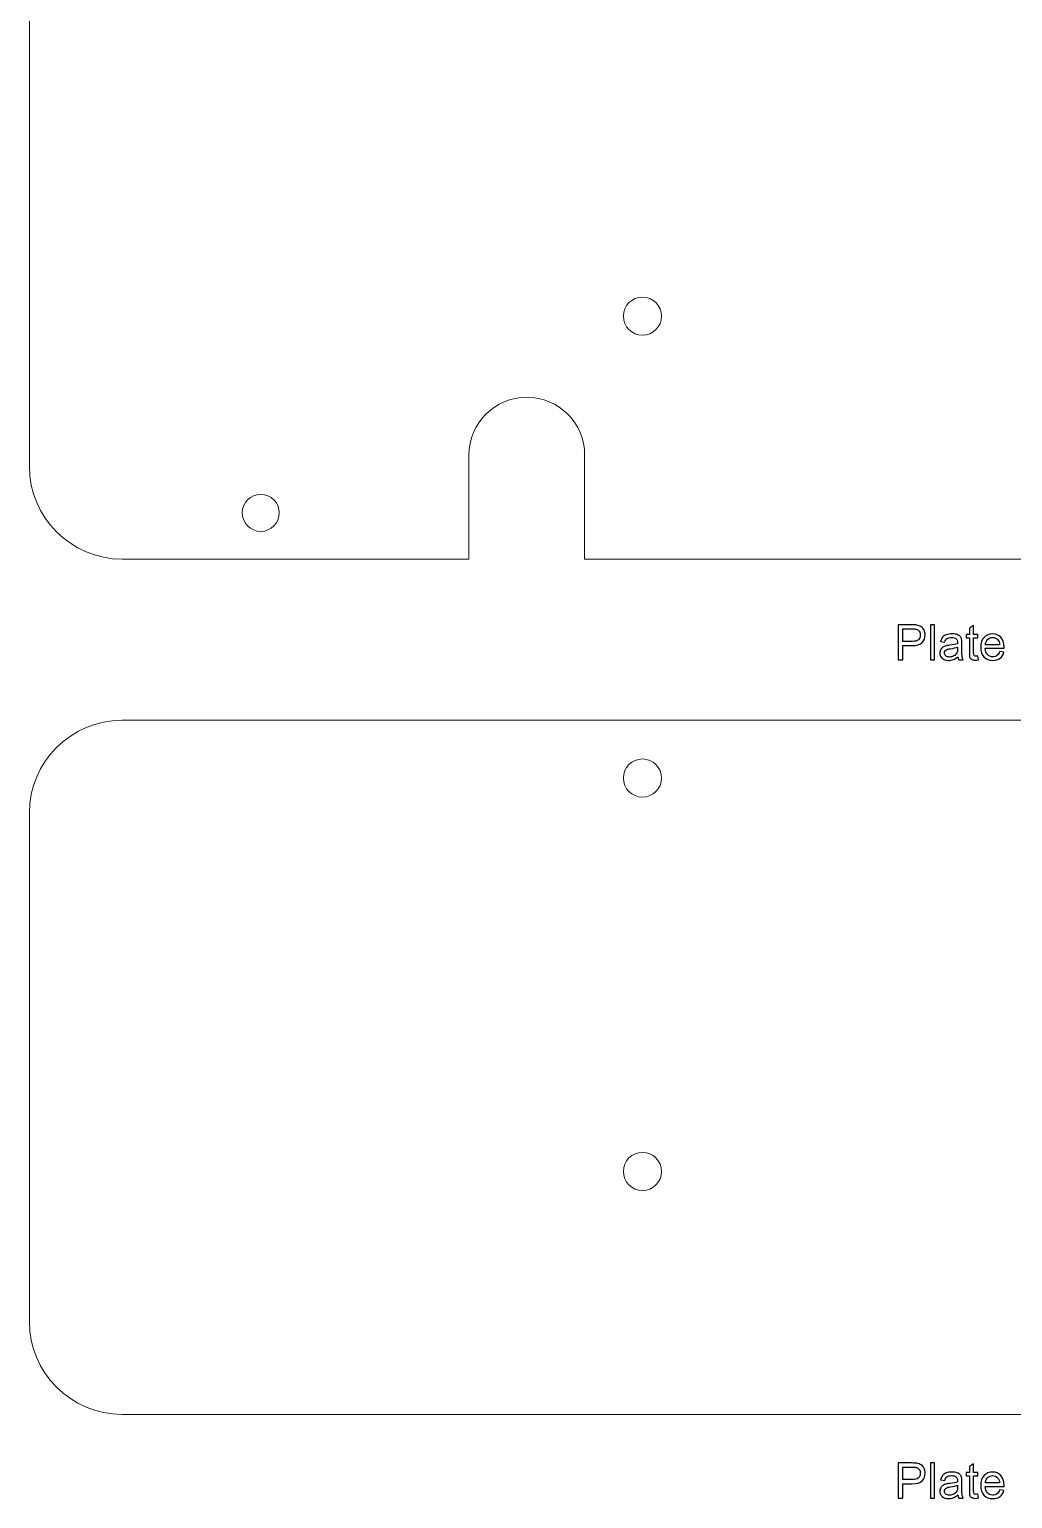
# Model space of a CAD drawing. Header units: millimetres. Extents: x -202 to 204, y -252 to 284.
# Drawn here: x 23.5 to 108.5, y 24.6 to 151.6 of the extents above; entities that cross this region are included whole.
import ezdxf

# ---------------------------------------------------------------- set-up
doc = ezdxf.new("R2010")
doc.units = ezdxf.units.MM
doc.header["$MEASUREMENT"] = 0
doc.layers.add('Layer 1', color=7, linetype='Continuous')

msp = doc.modelspace()

# ---------------------------------------------------------------- linework, layer by layer
at = {"layer": 'Layer 1', "color": 254, "lineweight": 20}
for points, knots in [([(203.5354, 157.7782), (203.5354, 157.7782), (203.5354, 113.8062), (203.5354, 113.8062), (203.5354, 113.8062), (203.5354, 109.3982), (199.9294, 105.7922), (195.5214, 105.7922), (195.5214, 105.7922), (195.5214, 105.7922), (165.5354, 105.7922), (165.5354, 105.7922), (165.5354, 105.7922), (165.5354, 105.7922), (165.5354, 114.7922), (165.5354, 114.7922), (165.5354, 114.7922), (165.5354, 117.5536), (163.2968, 119.7922), (160.5354, 119.7922), (160.5354, 119.7922), (157.774, 119.7922), (155.5354, 117.5536), (155.5354, 114.7922), (155.5354, 114.7922), (155.5354, 114.7922), (155.5354, 105.7922), (155.5354, 105.7922), (155.5354, 105.7922), (155.5354, 105.7922), (71.5354, 105.7922), (71.5354, 105.7922), (71.5354, 105.7922), (71.5354, 105.7922), (71.5354, 114.7922), (71.5354, 114.7922), (71.5354, 114.7922), (71.5354, 117.5536), (69.2968, 119.7922), (66.5354, 119.7922), (66.5354, 119.7922), (63.774, 119.7922), (61.5354, 117.5536), (61.5354, 114.7922), (61.5354, 114.7922), (61.5354, 114.7922), (61.5354, 105.7922), (61.5354, 105.7922), (61.5354, 105.7922), (61.5354, 105.7922), (31.5494, 105.7922), (31.5494, 105.7922), (31.5494, 105.7922), (27.1414, 105.7922), (23.5354, 109.3982), (23.5354, 113.8062), (23.5354, 113.8062), (23.5354, 113.8062), (23.5354, 157.7782), (23.5354, 157.7782), (23.5354, 157.7782), (23.5354, 159.9822), (24.4374, 161.9862), (25.8894, 163.4382), (25.8894, 163.4382), (25.8894, 163.4382), (25.9574, 163.5062), (25.9574, 163.5062), (25.9574, 163.5062), (25.9574, 163.5062), (85.8894, 223.4382), (85.8894, 223.4382), (85.8894, 223.4382), (87.3414, 224.8902), (89.3454, 225.7922), (91.5494, 225.7922), (91.5494, 225.7922), (91.5494, 225.7922), (135.5214, 225.7922), (135.5214, 225.7922), (135.5214, 225.7922), (137.7254, 225.7922), (139.7284, 224.8912), (141.1814, 223.4382), (141.1814, 223.4382), (141.1814, 223.4382), (141.1854, 223.4382), (141.1854, 223.4382), (141.1854, 223.4382), (141.1854, 223.4382), (201.1854, 163.4382), (201.1854, 163.4382), (201.1854, 163.4382), (201.1854, 163.4382), (201.1814, 163.4382), (201.1814, 163.4382), (201.1814, 163.4382), (202.6334, 161.9862), (203.5354, 159.9822), (203.5354, 157.7782)], [0, 0, 0, 0, 0.03846154, 0.03846154, 0.03846154, 0.03846154, 0.07692308, 0.07692308, 0.07692308, 0.07692308, 0.11538462, 0.11538462, 0.11538462, 0.11538462, 0.15384615, 0.15384615, 0.15384615, 0.15384615, 0.19230769, 0.19230769, 0.19230769, 0.19230769, 0.23076923, 0.23076923, 0.23076923, 0.23076923, 0.26923077, 0.26923077, 0.26923077, 0.26923077, 0.30769231, 0.30769231, 0.30769231, 0.30769231, 0.34615385, 0.34615385, 0.34615385, 0.34615385, 0.38461538, 0.38461538, 0.38461538, 0.38461538, 0.42307692, 0.42307692, 0.42307692, 0.42307692, 0.46153846, 0.46153846, 0.46153846, 0.46153846, 0.5, 0.5, 0.5, 0.5, 0.53846154, 0.53846154, 0.53846154, 0.53846154, 0.57692308, 0.57692308, 0.57692308, 0.57692308, 0.61538462, 0.61538462, 0.61538462, 0.61538462, 0.65384615, 0.65384615, 0.65384615, 0.65384615, 0.69230769, 0.69230769, 0.69230769, 0.69230769, 0.73076923, 0.73076923, 0.73076923, 0.73076923, 0.76923077, 0.76923077, 0.76923077, 0.76923077, 0.80769231, 0.80769231, 0.80769231, 0.80769231, 0.84615385, 0.84615385, 0.84615385, 0.84615385, 0.88461538, 0.88461538, 0.88461538, 0.88461538, 0.92307692, 0.92307692, 0.92307692, 0.92307692, 1, 1, 1, 1]), ([(76.5354, 128.4422), (77.4467, 128.4422), (78.1854, 127.7035), (78.1854, 126.7922), (78.1854, 126.7922), (78.1854, 125.8809), (77.4467, 125.1422), (76.5354, 125.1422), (76.5354, 125.1422), (75.6241, 125.1422), (74.8854, 125.8809), (74.8854, 126.7922), (74.8854, 126.7922), (74.8854, 127.7035), (75.6241, 128.4422), (76.5354, 128.4422)], [0, 0, 0, 0, 0.2, 0.2, 0.2, 0.2, 0.4, 0.4, 0.4, 0.4, 0.6, 0.6, 0.6, 0.6, 1, 1, 1, 1]), ([(41.9354, 109.7924), (41.9354, 110.676), (42.6518, 111.3924), (43.5354, 111.3924), (43.5354, 111.3924), (44.419, 111.3924), (45.1354, 110.676), (45.1354, 109.7924), (45.1354, 109.7924), (45.1354, 108.9088), (44.419, 108.1924), (43.5354, 108.1924), (43.5354, 108.1924), (42.6518, 108.1924), (41.9354, 108.9088), (41.9354, 109.7924)], [0, 0, 0, 0, 0.2, 0.2, 0.2, 0.2, 0.4, 0.4, 0.4, 0.4, 0.6, 0.6, 0.6, 0.6, 1, 1, 1, 1]), ([(23.5354, 39.8894), (23.5354, 39.8894), (23.5354, 83.8595), (23.5354, 83.8595), (23.5354, 83.8595), (23.5354, 88.2677), (27.142, 91.8745), (31.5504, 91.8745), (31.5504, 91.8745), (31.5504, 91.8745), (195.5204, 91.8745), (195.5204, 91.8745), (195.5204, 91.8745), (199.9288, 91.8745), (203.5354, 88.2677), (203.5354, 83.8595), (203.5354, 83.8595), (203.5354, 83.8595), (203.5354, 39.8894), (203.5354, 39.8894), (203.5354, 39.8894), (203.5354, 35.4812), (199.9288, 31.8745), (195.5204, 31.8745), (195.5204, 31.8745), (195.5204, 31.8745), (31.5504, 31.8745), (31.5504, 31.8745), (31.5504, 31.8745), (27.142, 31.8745), (23.5354, 35.4812), (23.5354, 39.8894)], [0, 0, 0, 0, 0.11111111, 0.11111111, 0.11111111, 0.11111111, 0.22222222, 0.22222222, 0.22222222, 0.22222222, 0.33333333, 0.33333333, 0.33333333, 0.33333333, 0.44444444, 0.44444444, 0.44444444, 0.44444444, 0.55555556, 0.55555556, 0.55555556, 0.55555556, 0.66666667, 0.66666667, 0.66666667, 0.66666667, 0.77777778, 0.77777778, 0.77777778, 0.77777778, 1, 1, 1, 1]), ([(76.5354, 88.5245), (77.4467, 88.5245), (78.1854, 87.7858), (78.1854, 86.8745), (78.1854, 86.8745), (78.1854, 85.9632), (77.4467, 85.2245), (76.5354, 85.2245), (76.5354, 85.2245), (75.6241, 85.2245), (74.8854, 85.9632), (74.8854, 86.8745), (74.8854, 86.8745), (74.8854, 87.7858), (75.6241, 88.5245), (76.5354, 88.5245)], [0, 0, 0, 0, 0.2, 0.2, 0.2, 0.2, 0.4, 0.4, 0.4, 0.4, 0.6, 0.6, 0.6, 0.6, 1, 1, 1, 1]), ([(76.5354, 54.5245), (77.4467, 54.5245), (78.1854, 53.7858), (78.1854, 52.8745), (78.1854, 52.8745), (78.1854, 51.9632), (77.4467, 51.2245), (76.5354, 51.2245), (76.5354, 51.2245), (75.6241, 51.2245), (74.8854, 51.9632), (74.8854, 52.8745), (74.8854, 52.8745), (74.8854, 53.7858), (75.6241, 54.5245), (76.5354, 54.5245)], [0, 0, 0, 0, 0.2, 0.2, 0.2, 0.2, 0.4, 0.4, 0.4, 0.4, 0.6, 0.6, 0.6, 0.6, 1, 1, 1, 1])]:
    msp.add_open_spline(points, degree=3, knots=knots, dxfattribs=at)
at = {"layer": 'Layer 1', "color": 242}
for points, knots in [([(98.6504, 97.0922), (98.6504, 97.0922), (98.6504, 100.1225), (98.6504, 100.1225), (98.6504, 100.1225), (98.6504, 100.1225), (99.7934, 100.1225), (99.7934, 100.1225), (99.7934, 100.1225), (99.9944, 100.1225), (100.1483, 100.1127), (100.2541, 100.0936), (100.2541, 100.0936), (100.403, 100.0689), (100.5278, 100.0216), (100.6287, 99.9518), (100.6287, 99.9518), (100.7289, 99.8827), (100.8101, 99.7846), (100.8714, 99.6597), (100.8714, 99.6597), (100.9328, 99.5341), (100.9632, 99.3965), (100.9632, 99.2462), (100.9632, 99.2462), (100.9632, 98.9887), (100.8813, 98.77), (100.7176, 98.5915), (100.7176, 98.5915), (100.5532, 98.4137), (100.2569, 98.3241), (99.8286, 98.3241), (99.8286, 98.3241), (99.8286, 98.3241), (99.0511, 98.3241), (99.0511, 98.3241), (99.0511, 98.3241), (99.0511, 98.3241), (99.0511, 97.0922), (99.0511, 97.0922), (99.0511, 97.0922), (99.0511, 97.0922), (98.6504, 97.0922), (98.6504, 97.0922)], [0, 0, 0, 0, 0.08333333, 0.08333333, 0.08333333, 0.08333333, 0.16666667, 0.16666667, 0.16666667, 0.16666667, 0.25, 0.25, 0.25, 0.25, 0.33333333, 0.33333333, 0.33333333, 0.33333333, 0.41666667, 0.41666667, 0.41666667, 0.41666667, 0.5, 0.5, 0.5, 0.5, 0.58333333, 0.58333333, 0.58333333, 0.58333333, 0.66666667, 0.66666667, 0.66666667, 0.66666667, 0.75, 0.75, 0.75, 0.75, 0.83333333, 0.83333333, 0.83333333, 0.83333333, 1, 1, 1, 1]), ([(99.0511, 98.6818), (99.0511, 98.6818), (99.835, 98.6818), (99.835, 98.6818), (99.835, 98.6818), (100.0939, 98.6818), (100.2781, 98.7298), (100.3867, 98.8264), (100.3867, 98.8264), (100.4954, 98.9231), (100.5497, 99.0586), (100.5497, 99.2335), (100.5497, 99.2335), (100.5497, 99.3605), (100.518, 99.4692), (100.4538, 99.5595), (100.4538, 99.5595), (100.3896, 99.6498), (100.3056, 99.7091), (100.2005, 99.738), (100.2005, 99.738), (100.1327, 99.7557), (100.0086, 99.7648), (99.8265, 99.7648), (99.8265, 99.7648), (99.8265, 99.7648), (99.0511, 99.7648), (99.0511, 99.7648), (99.0511, 99.7648), (99.0511, 99.7648), (99.0511, 98.6818), (99.0511, 98.6818)], [0, 0, 0, 0, 0.11111111, 0.11111111, 0.11111111, 0.11111111, 0.22222222, 0.22222222, 0.22222222, 0.22222222, 0.33333333, 0.33333333, 0.33333333, 0.33333333, 0.44444444, 0.44444444, 0.44444444, 0.44444444, 0.55555556, 0.55555556, 0.55555556, 0.55555556, 0.66666667, 0.66666667, 0.66666667, 0.66666667, 0.77777778, 0.77777778, 0.77777778, 0.77777778, 1, 1, 1, 1]), ([(101.4182, 97.0922), (101.4182, 97.0922), (101.4182, 100.1225), (101.4182, 100.1225), (101.4182, 100.1225), (101.4182, 100.1225), (101.7901, 100.1225), (101.7901, 100.1225), (101.7901, 100.1225), (101.7901, 100.1225), (101.7901, 97.0922), (101.7901, 97.0922), (101.7901, 97.0922), (101.7901, 97.0922), (101.4182, 97.0922), (101.4182, 97.0922)], [0, 0, 0, 0, 0.2, 0.2, 0.2, 0.2, 0.4, 0.4, 0.4, 0.4, 0.6, 0.6, 0.6, 0.6, 1, 1, 1, 1]), ([(103.7995, 97.3631), (103.6612, 97.246), (103.5285, 97.1635), (103.4015, 97.1148), (103.4015, 97.1148), (103.2738, 97.0668), (103.137, 97.0428), (102.9909, 97.0428), (102.9909, 97.0428), (102.7496, 97.0428), (102.5648, 97.1014), (102.4349, 97.2192), (102.4349, 97.2192), (102.3058, 97.337), (102.2409, 97.488), (102.2409, 97.6708), (102.2409, 97.6708), (102.2409, 97.7787), (102.2649, 97.8768), (102.3143, 97.9657), (102.3143, 97.9657), (102.363, 98.0546), (102.4272, 98.1258), (102.5062, 98.1795), (102.5062, 98.1795), (102.5859, 98.2331), (102.6748, 98.274), (102.7743, 98.3015), (102.7743, 98.3015), (102.847, 98.3206), (102.957, 98.3396), (103.1045, 98.3573), (103.1045, 98.3573), (103.4051, 98.3932), (103.6266, 98.4356), (103.7684, 98.4857), (103.7684, 98.4857), (103.7698, 98.5365), (103.7705, 98.5689), (103.7705, 98.5823), (103.7705, 98.5823), (103.7705, 98.734), (103.7353, 98.8413), (103.6647, 98.9026), (103.6647, 98.9026), (103.5702, 98.9873), (103.4283, 99.0289), (103.2414, 99.0289), (103.2414, 99.0289), (103.0664, 99.0289), (102.9373, 98.9986), (102.8533, 98.9372), (102.8533, 98.9372), (102.7701, 98.8758), (102.7087, 98.7672), (102.6685, 98.6112), (102.6685, 98.6112), (102.6685, 98.6112), (102.3051, 98.6613), (102.3051, 98.6613), (102.3051, 98.6613), (102.3383, 98.8166), (102.3926, 98.9429), (102.4681, 99.0381), (102.4681, 99.0381), (102.5436, 99.1341), (102.6537, 99.2081), (102.7969, 99.2596), (102.7969, 99.2596), (102.9401, 99.3112), (103.1059, 99.3373), (103.295, 99.3373), (103.295, 99.3373), (103.4827, 99.3373), (103.6344, 99.3147), (103.7515, 99.2709), (103.7515, 99.2709), (103.8686, 99.2265), (103.9547, 99.1715), (104.0104, 99.1044), (104.0104, 99.1044), (104.0655, 99.0374), (104.1036, 98.9534), (104.1261, 98.8511), (104.1261, 98.8511), (104.1381, 98.7876), (104.1445, 98.6733), (104.1445, 98.5082), (104.1445, 98.5082), (104.1445, 98.5082), (104.1445, 98.0122), (104.1445, 98.0122), (104.1445, 98.0122), (104.1445, 97.6658), (104.1522, 97.4471), (104.1685, 97.3561), (104.1685, 97.3561), (104.184, 97.2644), (104.2157, 97.1762), (104.2623, 97.0922), (104.2623, 97.0922), (104.2623, 97.0922), (103.8735, 97.0922), (103.8735, 97.0922), (103.8735, 97.0922), (103.8354, 97.1691), (103.81, 97.2594), (103.7995, 97.3631)], [0, 0, 0, 0, 0.03571429, 0.03571429, 0.03571429, 0.03571429, 0.07142857, 0.07142857, 0.07142857, 0.07142857, 0.10714286, 0.10714286, 0.10714286, 0.10714286, 0.14285714, 0.14285714, 0.14285714, 0.14285714, 0.17857143, 0.17857143, 0.17857143, 0.17857143, 0.21428571, 0.21428571, 0.21428571, 0.21428571, 0.25, 0.25, 0.25, 0.25, 0.28571429, 0.28571429, 0.28571429, 0.28571429, 0.32142857, 0.32142857, 0.32142857, 0.32142857, 0.35714286, 0.35714286, 0.35714286, 0.35714286, 0.39285714, 0.39285714, 0.39285714, 0.39285714, 0.42857143, 0.42857143, 0.42857143, 0.42857143, 0.46428571, 0.46428571, 0.46428571, 0.46428571, 0.5, 0.5, 0.5, 0.5, 0.53571429, 0.53571429, 0.53571429, 0.53571429, 0.57142857, 0.57142857, 0.57142857, 0.57142857, 0.60714286, 0.60714286, 0.60714286, 0.60714286, 0.64285714, 0.64285714, 0.64285714, 0.64285714, 0.67857143, 0.67857143, 0.67857143, 0.67857143, 0.71428571, 0.71428571, 0.71428571, 0.71428571, 0.75, 0.75, 0.75, 0.75, 0.78571429, 0.78571429, 0.78571429, 0.78571429, 0.82142857, 0.82142857, 0.82142857, 0.82142857, 0.85714286, 0.85714286, 0.85714286, 0.85714286, 0.89285714, 0.89285714, 0.89285714, 0.89285714, 0.92857143, 0.92857143, 0.92857143, 0.92857143, 1, 1, 1, 1]), ([(105.5337, 97.4252), (105.5337, 97.4252), (105.5873, 97.0964), (105.5873, 97.0964), (105.5873, 97.0964), (105.4829, 97.0746), (105.389, 97.0633), (105.3065, 97.0633), (105.3065, 97.0633), (105.171, 97.0633), (105.0666, 97.0844), (104.9918, 97.1275), (104.9918, 97.1275), (104.9177, 97.1698), (104.8655, 97.2263), (104.8352, 97.2961), (104.8352, 97.2961), (104.8049, 97.3652), (104.7893, 97.512), (104.7893, 97.735), (104.7893, 97.735), (104.7893, 97.735), (104.7893, 98.9979), (104.7893, 98.9979), (104.7893, 98.9979), (104.7893, 98.9979), (104.5163, 98.9979), (104.5163, 98.9979), (104.5163, 98.9979), (104.5163, 98.9979), (104.5163, 99.2872), (104.5163, 99.2872), (104.5163, 99.2872), (104.5163, 99.2872), (104.7893, 99.2872), (104.7893, 99.2872), (104.7893, 99.2872), (104.7893, 99.2872), (104.7893, 99.8311), (104.7893, 99.8311), (104.7893, 99.8311), (104.7893, 99.8311), (105.1597, 100.0541), (105.1597, 100.0541), (105.1597, 100.0541), (105.1597, 100.0541), (105.1597, 99.2872), (105.1597, 99.2872), (105.1597, 99.2872), (105.1597, 99.2872), (105.5337, 99.2872), (105.5337, 99.2872), (105.5337, 99.2872), (105.5337, 99.2872), (105.5337, 98.9979), (105.5337, 98.9979), (105.5337, 98.9979), (105.5337, 98.9979), (105.1597, 98.9979), (105.1597, 98.9979), (105.1597, 98.9979), (105.1597, 98.9979), (105.1597, 97.7145), (105.1597, 97.7145), (105.1597, 97.7145), (105.1597, 97.608), (105.1661, 97.5402), (105.1788, 97.5099), (105.1788, 97.5099), (105.1922, 97.4795), (105.2134, 97.4556), (105.243, 97.4372), (105.243, 97.4372), (105.2726, 97.4196), (105.315, 97.4104), (105.37, 97.4104), (105.37, 97.4104), (105.4116, 97.4104), (105.466, 97.4153), (105.5337, 97.4252)], [0, 0, 0, 0, 0.04761905, 0.04761905, 0.04761905, 0.04761905, 0.0952381, 0.0952381, 0.0952381, 0.0952381, 0.14285714, 0.14285714, 0.14285714, 0.14285714, 0.19047619, 0.19047619, 0.19047619, 0.19047619, 0.23809524, 0.23809524, 0.23809524, 0.23809524, 0.28571429, 0.28571429, 0.28571429, 0.28571429, 0.33333333, 0.33333333, 0.33333333, 0.33333333, 0.38095238, 0.38095238, 0.38095238, 0.38095238, 0.42857143, 0.42857143, 0.42857143, 0.42857143, 0.47619048, 0.47619048, 0.47619048, 0.47619048, 0.52380952, 0.52380952, 0.52380952, 0.52380952, 0.57142857, 0.57142857, 0.57142857, 0.57142857, 0.61904762, 0.61904762, 0.61904762, 0.61904762, 0.66666667, 0.66666667, 0.66666667, 0.66666667, 0.71428571, 0.71428571, 0.71428571, 0.71428571, 0.76190476, 0.76190476, 0.76190476, 0.76190476, 0.80952381, 0.80952381, 0.80952381, 0.80952381, 0.85714286, 0.85714286, 0.85714286, 0.85714286, 0.9047619, 0.9047619, 0.9047619, 0.9047619, 1, 1, 1, 1]), ([(107.3999, 97.7992), (107.3999, 97.7992), (107.7844, 97.7519), (107.7844, 97.7519), (107.7844, 97.7519), (107.7238, 97.5268), (107.6116, 97.3525), (107.4479, 97.2284), (107.4479, 97.2284), (107.2835, 97.1049), (107.0739, 97.0428), (106.8192, 97.0428), (106.8192, 97.0428), (106.4982, 97.0428), (106.2435, 97.1416), (106.0558, 97.3391), (106.0558, 97.3391), (105.8675, 97.5367), (105.7736, 97.814), (105.7736, 98.171), (105.7736, 98.171), (105.7736, 98.5407), (105.8689, 98.8271), (106.0587, 99.0311), (106.0587, 99.0311), (106.2492, 99.235), (106.4954, 99.3373), (106.7988, 99.3373), (106.7988, 99.3373), (107.0923, 99.3373), (107.3322, 99.2371), (107.5177, 99.0374), (107.5177, 99.0374), (107.704, 98.8377), (107.7971, 98.5562), (107.7971, 98.1943), (107.7971, 98.1943), (107.7971, 98.1717), (107.7964, 98.1385), (107.795, 98.0948), (107.795, 98.0948), (107.795, 98.0948), (106.1581, 98.0948), (106.1581, 98.0948), (106.1581, 98.0948), (106.1716, 97.8535), (106.24, 97.6686), (106.3628, 97.5409), (106.3628, 97.5409), (106.4855, 97.4125), (106.6379, 97.3483), (106.8214, 97.3483), (106.8214, 97.3483), (106.9575, 97.3483), (107.0739, 97.3843), (107.1706, 97.4563), (107.1706, 97.4563), (107.2673, 97.5275), (107.3435, 97.6418), (107.3999, 97.7992)], [0, 0, 0, 0, 0.0625, 0.0625, 0.0625, 0.0625, 0.125, 0.125, 0.125, 0.125, 0.1875, 0.1875, 0.1875, 0.1875, 0.25, 0.25, 0.25, 0.25, 0.3125, 0.3125, 0.3125, 0.3125, 0.375, 0.375, 0.375, 0.375, 0.4375, 0.4375, 0.4375, 0.4375, 0.5, 0.5, 0.5, 0.5, 0.5625, 0.5625, 0.5625, 0.5625, 0.625, 0.625, 0.625, 0.625, 0.6875, 0.6875, 0.6875, 0.6875, 0.75, 0.75, 0.75, 0.75, 0.8125, 0.8125, 0.8125, 0.8125, 0.875, 0.875, 0.875, 0.875, 1, 1, 1, 1]), ([(103.7684, 98.1943), (103.633, 98.1385), (103.4305, 98.092), (103.1609, 98.0532), (103.1609, 98.0532), (103.0078, 98.0313), (102.8992, 98.0066), (102.8364, 97.9791), (102.8364, 97.9791), (102.7729, 97.9516), (102.7235, 97.9113), (102.6896, 97.8577), (102.6896, 97.8577), (102.6551, 97.8048), (102.6374, 97.7462), (102.6374, 97.6813), (102.6374, 97.6813), (102.6374, 97.5819), (102.6755, 97.4993), (102.7503, 97.433), (102.7503, 97.433), (102.8251, 97.3674), (102.9352, 97.3342), (103.0798, 97.3342), (103.0798, 97.3342), (103.223, 97.3342), (103.3507, 97.3652), (103.4622, 97.428), (103.4622, 97.428), (103.5737, 97.4908), (103.6562, 97.5769), (103.7084, 97.6856), (103.7084, 97.6856), (103.7487, 97.7695), (103.7684, 97.8937), (103.7684, 98.0574), (103.7684, 98.0574), (103.7684, 98.0574), (103.7684, 98.1943), (103.7684, 98.1943)], [0, 0, 0, 0, 0.09090909, 0.09090909, 0.09090909, 0.09090909, 0.18181818, 0.18181818, 0.18181818, 0.18181818, 0.27272727, 0.27272727, 0.27272727, 0.27272727, 0.36363636, 0.36363636, 0.36363636, 0.36363636, 0.45454545, 0.45454545, 0.45454545, 0.45454545, 0.54545455, 0.54545455, 0.54545455, 0.54545455, 0.63636364, 0.63636364, 0.63636364, 0.63636364, 0.72727273, 0.72727273, 0.72727273, 0.72727273, 0.81818182, 0.81818182, 0.81818182, 0.81818182, 1, 1, 1, 1]), ([(106.1786, 98.401), (106.1786, 98.401), (107.4041, 98.401), (107.4041, 98.401), (107.4041, 98.401), (107.3879, 98.5851), (107.3406, 98.7241), (107.2637, 98.8159), (107.2637, 98.8159), (107.1452, 98.9591), (106.9914, 99.0311), (106.803, 99.0311), (106.803, 99.0311), (106.6323, 99.0311), (106.4883, 98.9739), (106.3719, 98.8596), (106.3719, 98.8596), (106.2555, 98.7453), (106.1913, 98.5922), (106.1786, 98.401)], [0, 0, 0, 0, 0.16666667, 0.16666667, 0.16666667, 0.16666667, 0.33333333, 0.33333333, 0.33333333, 0.33333333, 0.5, 0.5, 0.5, 0.5, 0.66666667, 0.66666667, 0.66666667, 0.66666667, 1, 1, 1, 1]), ([(98.6504, 24.6485), (98.6504, 24.6485), (98.6504, 27.6788), (98.6504, 27.6788), (98.6504, 27.6788), (98.6504, 27.6788), (99.7934, 27.6788), (99.7934, 27.6788), (99.7934, 27.6788), (99.9944, 27.6788), (100.1483, 27.669), (100.2541, 27.6499), (100.2541, 27.6499), (100.403, 27.6252), (100.5278, 27.5779), (100.6287, 27.5081), (100.6287, 27.5081), (100.7289, 27.439), (100.8101, 27.3409), (100.8714, 27.216), (100.8714, 27.216), (100.9328, 27.0904), (100.9632, 26.9528), (100.9632, 26.8025), (100.9632, 26.8025), (100.9632, 26.545), (100.8813, 26.3263), (100.7176, 26.1478), (100.7176, 26.1478), (100.5532, 25.97), (100.2569, 25.8804), (99.8286, 25.8804), (99.8286, 25.8804), (99.8286, 25.8804), (99.0511, 25.8804), (99.0511, 25.8804), (99.0511, 25.8804), (99.0511, 25.8804), (99.0511, 24.6485), (99.0511, 24.6485), (99.0511, 24.6485), (99.0511, 24.6485), (98.6504, 24.6485), (98.6504, 24.6485)], [0, 0, 0, 0, 0.08333333, 0.08333333, 0.08333333, 0.08333333, 0.16666667, 0.16666667, 0.16666667, 0.16666667, 0.25, 0.25, 0.25, 0.25, 0.33333333, 0.33333333, 0.33333333, 0.33333333, 0.41666667, 0.41666667, 0.41666667, 0.41666667, 0.5, 0.5, 0.5, 0.5, 0.58333333, 0.58333333, 0.58333333, 0.58333333, 0.66666667, 0.66666667, 0.66666667, 0.66666667, 0.75, 0.75, 0.75, 0.75, 0.83333333, 0.83333333, 0.83333333, 0.83333333, 1, 1, 1, 1]), ([(99.0511, 26.2381), (99.0511, 26.2381), (99.835, 26.2381), (99.835, 26.2381), (99.835, 26.2381), (100.0939, 26.2381), (100.2781, 26.2861), (100.3867, 26.3827), (100.3867, 26.3827), (100.4954, 26.4794), (100.5497, 26.6149), (100.5497, 26.7898), (100.5497, 26.7898), (100.5497, 26.9168), (100.518, 27.0255), (100.4538, 27.1158), (100.4538, 27.1158), (100.3896, 27.2061), (100.3056, 27.2654), (100.2005, 27.2943), (100.2005, 27.2943), (100.1327, 27.312), (100.0086, 27.3211), (99.8265, 27.3211), (99.8265, 27.3211), (99.8265, 27.3211), (99.0511, 27.3211), (99.0511, 27.3211), (99.0511, 27.3211), (99.0511, 27.3211), (99.0511, 26.2381), (99.0511, 26.2381)], [0, 0, 0, 0, 0.11111111, 0.11111111, 0.11111111, 0.11111111, 0.22222222, 0.22222222, 0.22222222, 0.22222222, 0.33333333, 0.33333333, 0.33333333, 0.33333333, 0.44444444, 0.44444444, 0.44444444, 0.44444444, 0.55555556, 0.55555556, 0.55555556, 0.55555556, 0.66666667, 0.66666667, 0.66666667, 0.66666667, 0.77777778, 0.77777778, 0.77777778, 0.77777778, 1, 1, 1, 1]), ([(101.4182, 24.6485), (101.4182, 24.6485), (101.4182, 27.6788), (101.4182, 27.6788), (101.4182, 27.6788), (101.4182, 27.6788), (101.7901, 27.6788), (101.7901, 27.6788), (101.7901, 27.6788), (101.7901, 27.6788), (101.7901, 24.6485), (101.7901, 24.6485), (101.7901, 24.6485), (101.7901, 24.6485), (101.4182, 24.6485), (101.4182, 24.6485)], [0, 0, 0, 0, 0.2, 0.2, 0.2, 0.2, 0.4, 0.4, 0.4, 0.4, 0.6, 0.6, 0.6, 0.6, 1, 1, 1, 1]), ([(103.7995, 24.9194), (103.6612, 24.8023), (103.5285, 24.7198), (103.4015, 24.6711), (103.4015, 24.6711), (103.2738, 24.6231), (103.137, 24.5991), (102.9909, 24.5991), (102.9909, 24.5991), (102.7496, 24.5991), (102.5648, 24.6577), (102.4349, 24.7755), (102.4349, 24.7755), (102.3058, 24.8933), (102.2409, 25.0443), (102.2409, 25.2271), (102.2409, 25.2271), (102.2409, 25.335), (102.2649, 25.4331), (102.3143, 25.522), (102.3143, 25.522), (102.363, 25.6109), (102.4272, 25.6821), (102.5062, 25.7358), (102.5062, 25.7358), (102.5859, 25.7894), (102.6748, 25.8303), (102.7743, 25.8578), (102.7743, 25.8578), (102.847, 25.8769), (102.957, 25.8959), (103.1045, 25.9136), (103.1045, 25.9136), (103.4051, 25.9495), (103.6266, 25.9919), (103.7684, 26.042), (103.7684, 26.042), (103.7698, 26.0928), (103.7705, 26.1252), (103.7705, 26.1386), (103.7705, 26.1386), (103.7705, 26.2903), (103.7353, 26.3976), (103.6647, 26.4589), (103.6647, 26.4589), (103.5702, 26.5436), (103.4283, 26.5852), (103.2414, 26.5852), (103.2414, 26.5852), (103.0664, 26.5852), (102.9373, 26.5549), (102.8533, 26.4935), (102.8533, 26.4935), (102.7701, 26.4321), (102.7087, 26.3235), (102.6685, 26.1675), (102.6685, 26.1675), (102.6685, 26.1675), (102.3051, 26.2176), (102.3051, 26.2176), (102.3051, 26.2176), (102.3383, 26.3729), (102.3926, 26.4992), (102.4681, 26.5944), (102.4681, 26.5944), (102.5436, 26.6904), (102.6537, 26.7644), (102.7969, 26.8159), (102.7969, 26.8159), (102.9401, 26.8675), (103.1059, 26.8936), (103.295, 26.8936), (103.295, 26.8936), (103.4827, 26.8936), (103.6344, 26.871), (103.7515, 26.8272), (103.7515, 26.8272), (103.8686, 26.7828), (103.9547, 26.7278), (104.0104, 26.6607), (104.0104, 26.6607), (104.0655, 26.5937), (104.1036, 26.5097), (104.1261, 26.4074), (104.1261, 26.4074), (104.1381, 26.3439), (104.1445, 26.2296), (104.1445, 26.0645), (104.1445, 26.0645), (104.1445, 26.0645), (104.1445, 25.5685), (104.1445, 25.5685), (104.1445, 25.5685), (104.1445, 25.2221), (104.1522, 25.0034), (104.1685, 24.9124), (104.1685, 24.9124), (104.184, 24.8207), (104.2157, 24.7325), (104.2623, 24.6485), (104.2623, 24.6485), (104.2623, 24.6485), (103.8735, 24.6485), (103.8735, 24.6485), (103.8735, 24.6485), (103.8354, 24.7254), (103.81, 24.8157), (103.7995, 24.9194)], [0, 0, 0, 0, 0.03571429, 0.03571429, 0.03571429, 0.03571429, 0.07142857, 0.07142857, 0.07142857, 0.07142857, 0.10714286, 0.10714286, 0.10714286, 0.10714286, 0.14285714, 0.14285714, 0.14285714, 0.14285714, 0.17857143, 0.17857143, 0.17857143, 0.17857143, 0.21428571, 0.21428571, 0.21428571, 0.21428571, 0.25, 0.25, 0.25, 0.25, 0.28571429, 0.28571429, 0.28571429, 0.28571429, 0.32142857, 0.32142857, 0.32142857, 0.32142857, 0.35714286, 0.35714286, 0.35714286, 0.35714286, 0.39285714, 0.39285714, 0.39285714, 0.39285714, 0.42857143, 0.42857143, 0.42857143, 0.42857143, 0.46428571, 0.46428571, 0.46428571, 0.46428571, 0.5, 0.5, 0.5, 0.5, 0.53571429, 0.53571429, 0.53571429, 0.53571429, 0.57142857, 0.57142857, 0.57142857, 0.57142857, 0.60714286, 0.60714286, 0.60714286, 0.60714286, 0.64285714, 0.64285714, 0.64285714, 0.64285714, 0.67857143, 0.67857143, 0.67857143, 0.67857143, 0.71428571, 0.71428571, 0.71428571, 0.71428571, 0.75, 0.75, 0.75, 0.75, 0.78571429, 0.78571429, 0.78571429, 0.78571429, 0.82142857, 0.82142857, 0.82142857, 0.82142857, 0.85714286, 0.85714286, 0.85714286, 0.85714286, 0.89285714, 0.89285714, 0.89285714, 0.89285714, 0.92857143, 0.92857143, 0.92857143, 0.92857143, 1, 1, 1, 1]), ([(105.5337, 24.9815), (105.5337, 24.9815), (105.5873, 24.6527), (105.5873, 24.6527), (105.5873, 24.6527), (105.4829, 24.6309), (105.389, 24.6196), (105.3065, 24.6196), (105.3065, 24.6196), (105.171, 24.6196), (105.0666, 24.6407), (104.9918, 24.6838), (104.9918, 24.6838), (104.9177, 24.7261), (104.8655, 24.7826), (104.8352, 24.8524), (104.8352, 24.8524), (104.8049, 24.9215), (104.7893, 25.0683), (104.7893, 25.2913), (104.7893, 25.2913), (104.7893, 25.2913), (104.7893, 26.5542), (104.7893, 26.5542), (104.7893, 26.5542), (104.7893, 26.5542), (104.5163, 26.5542), (104.5163, 26.5542), (104.5163, 26.5542), (104.5163, 26.5542), (104.5163, 26.8435), (104.5163, 26.8435), (104.5163, 26.8435), (104.5163, 26.8435), (104.7893, 26.8435), (104.7893, 26.8435), (104.7893, 26.8435), (104.7893, 26.8435), (104.7893, 27.3874), (104.7893, 27.3874), (104.7893, 27.3874), (104.7893, 27.3874), (105.1597, 27.6104), (105.1597, 27.6104), (105.1597, 27.6104), (105.1597, 27.6104), (105.1597, 26.8435), (105.1597, 26.8435), (105.1597, 26.8435), (105.1597, 26.8435), (105.5337, 26.8435), (105.5337, 26.8435), (105.5337, 26.8435), (105.5337, 26.8435), (105.5337, 26.5542), (105.5337, 26.5542), (105.5337, 26.5542), (105.5337, 26.5542), (105.1597, 26.5542), (105.1597, 26.5542), (105.1597, 26.5542), (105.1597, 26.5542), (105.1597, 25.2708), (105.1597, 25.2708), (105.1597, 25.2708), (105.1597, 25.1643), (105.1661, 25.0965), (105.1788, 25.0662), (105.1788, 25.0662), (105.1922, 25.0358), (105.2134, 25.0119), (105.243, 24.9935), (105.243, 24.9935), (105.2726, 24.9759), (105.315, 24.9667), (105.37, 24.9667), (105.37, 24.9667), (105.4116, 24.9667), (105.466, 24.9716), (105.5337, 24.9815)], [0, 0, 0, 0, 0.04761905, 0.04761905, 0.04761905, 0.04761905, 0.0952381, 0.0952381, 0.0952381, 0.0952381, 0.14285714, 0.14285714, 0.14285714, 0.14285714, 0.19047619, 0.19047619, 0.19047619, 0.19047619, 0.23809524, 0.23809524, 0.23809524, 0.23809524, 0.28571429, 0.28571429, 0.28571429, 0.28571429, 0.33333333, 0.33333333, 0.33333333, 0.33333333, 0.38095238, 0.38095238, 0.38095238, 0.38095238, 0.42857143, 0.42857143, 0.42857143, 0.42857143, 0.47619048, 0.47619048, 0.47619048, 0.47619048, 0.52380952, 0.52380952, 0.52380952, 0.52380952, 0.57142857, 0.57142857, 0.57142857, 0.57142857, 0.61904762, 0.61904762, 0.61904762, 0.61904762, 0.66666667, 0.66666667, 0.66666667, 0.66666667, 0.71428571, 0.71428571, 0.71428571, 0.71428571, 0.76190476, 0.76190476, 0.76190476, 0.76190476, 0.80952381, 0.80952381, 0.80952381, 0.80952381, 0.85714286, 0.85714286, 0.85714286, 0.85714286, 0.9047619, 0.9047619, 0.9047619, 0.9047619, 1, 1, 1, 1]), ([(107.3999, 25.3555), (107.3999, 25.3555), (107.7844, 25.3082), (107.7844, 25.3082), (107.7844, 25.3082), (107.7238, 25.0831), (107.6116, 24.9088), (107.4479, 24.7847), (107.4479, 24.7847), (107.2835, 24.6612), (107.0739, 24.5991), (106.8192, 24.5991), (106.8192, 24.5991), (106.4982, 24.5991), (106.2435, 24.6979), (106.0558, 24.8954), (106.0558, 24.8954), (105.8675, 25.093), (105.7736, 25.3703), (105.7736, 25.7273), (105.7736, 25.7273), (105.7736, 26.097), (105.8689, 26.3834), (106.0587, 26.5874), (106.0587, 26.5874), (106.2492, 26.7913), (106.4954, 26.8936), (106.7988, 26.8936), (106.7988, 26.8936), (107.0923, 26.8936), (107.3322, 26.7934), (107.5177, 26.5937), (107.5177, 26.5937), (107.704, 26.394), (107.7971, 26.1125), (107.7971, 25.7506), (107.7971, 25.7506), (107.7971, 25.728), (107.7964, 25.6948), (107.795, 25.6511), (107.795, 25.6511), (107.795, 25.6511), (106.1581, 25.6511), (106.1581, 25.6511), (106.1581, 25.6511), (106.1716, 25.4098), (106.24, 25.2249), (106.3628, 25.0972), (106.3628, 25.0972), (106.4855, 24.9688), (106.6379, 24.9046), (106.8214, 24.9046), (106.8214, 24.9046), (106.9575, 24.9046), (107.0739, 24.9406), (107.1706, 25.0126), (107.1706, 25.0126), (107.2673, 25.0838), (107.3435, 25.1981), (107.3999, 25.3555)], [0, 0, 0, 0, 0.0625, 0.0625, 0.0625, 0.0625, 0.125, 0.125, 0.125, 0.125, 0.1875, 0.1875, 0.1875, 0.1875, 0.25, 0.25, 0.25, 0.25, 0.3125, 0.3125, 0.3125, 0.3125, 0.375, 0.375, 0.375, 0.375, 0.4375, 0.4375, 0.4375, 0.4375, 0.5, 0.5, 0.5, 0.5, 0.5625, 0.5625, 0.5625, 0.5625, 0.625, 0.625, 0.625, 0.625, 0.6875, 0.6875, 0.6875, 0.6875, 0.75, 0.75, 0.75, 0.75, 0.8125, 0.8125, 0.8125, 0.8125, 0.875, 0.875, 0.875, 0.875, 1, 1, 1, 1]), ([(103.7684, 25.7506), (103.633, 25.6948), (103.4305, 25.6483), (103.1609, 25.6095), (103.1609, 25.6095), (103.0078, 25.5876), (102.8992, 25.5629), (102.8364, 25.5354), (102.8364, 25.5354), (102.7729, 25.5079), (102.7235, 25.4676), (102.6896, 25.414), (102.6896, 25.414), (102.6551, 25.3611), (102.6374, 25.3025), (102.6374, 25.2376), (102.6374, 25.2376), (102.6374, 25.1382), (102.6755, 25.0556), (102.7503, 24.9893), (102.7503, 24.9893), (102.8251, 24.9237), (102.9352, 24.8905), (103.0798, 24.8905), (103.0798, 24.8905), (103.223, 24.8905), (103.3507, 24.9215), (103.4622, 24.9843), (103.4622, 24.9843), (103.5737, 25.0471), (103.6562, 25.1332), (103.7084, 25.2419), (103.7084, 25.2419), (103.7487, 25.3258), (103.7684, 25.45), (103.7684, 25.6137), (103.7684, 25.6137), (103.7684, 25.6137), (103.7684, 25.7506), (103.7684, 25.7506)], [0, 0, 0, 0, 0.09090909, 0.09090909, 0.09090909, 0.09090909, 0.18181818, 0.18181818, 0.18181818, 0.18181818, 0.27272727, 0.27272727, 0.27272727, 0.27272727, 0.36363636, 0.36363636, 0.36363636, 0.36363636, 0.45454545, 0.45454545, 0.45454545, 0.45454545, 0.54545455, 0.54545455, 0.54545455, 0.54545455, 0.63636364, 0.63636364, 0.63636364, 0.63636364, 0.72727273, 0.72727273, 0.72727273, 0.72727273, 0.81818182, 0.81818182, 0.81818182, 0.81818182, 1, 1, 1, 1]), ([(106.1786, 25.9573), (106.1786, 25.9573), (107.4041, 25.9573), (107.4041, 25.9573), (107.4041, 25.9573), (107.3879, 26.1414), (107.3406, 26.2804), (107.2637, 26.3722), (107.2637, 26.3722), (107.1452, 26.5154), (106.9914, 26.5874), (106.803, 26.5874), (106.803, 26.5874), (106.6323, 26.5874), (106.4883, 26.5302), (106.3719, 26.4159), (106.3719, 26.4159), (106.2555, 26.3016), (106.1913, 26.1485), (106.1786, 25.9573)], [0, 0, 0, 0, 0.16666667, 0.16666667, 0.16666667, 0.16666667, 0.33333333, 0.33333333, 0.33333333, 0.33333333, 0.5, 0.5, 0.5, 0.5, 0.66666667, 0.66666667, 0.66666667, 0.66666667, 1, 1, 1, 1])]:
    msp.add_open_spline(points, degree=3, knots=knots, dxfattribs=at)

doc.saveas('drawing.dxf')
